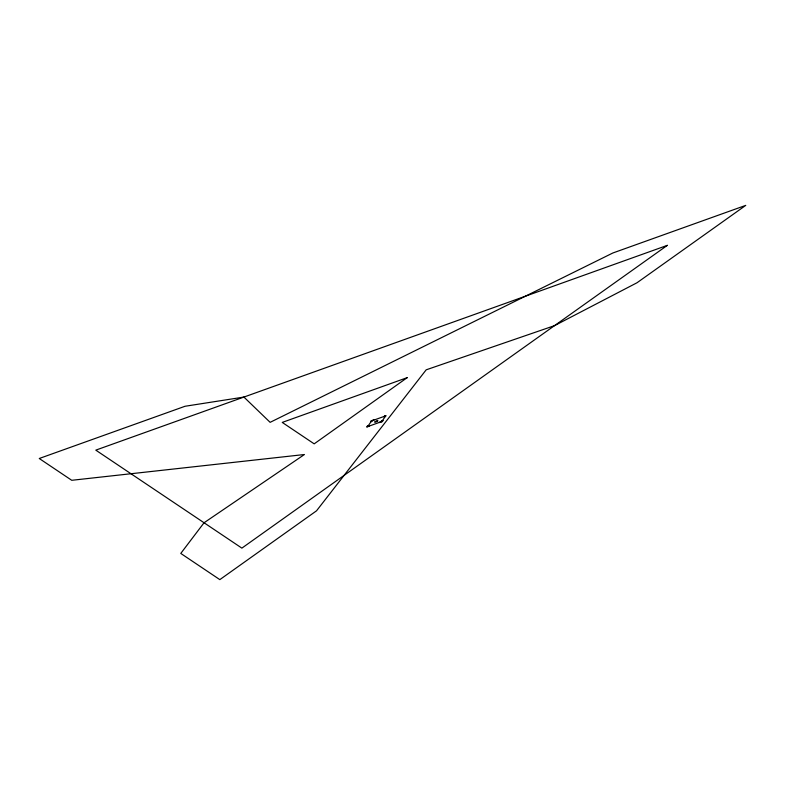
<?xml version="1.0" encoding="UTF-8"?>
<svg xmlns="http://www.w3.org/2000/svg" width="785" height="785" viewBox="0 0 785 785"><rect width="100%" height="100%" fill="white"/><g stroke="black" fill="none" stroke-linecap="round" stroke-linejoin="round"><path stroke-width="1.18" d="M374.847 422.016C379.322 422.065 378.547 418.474 374.847 422.016M384.964 416.246L384.719 416.815L385.955 415.736L383.679 416.698L384.964 416.246M371.256 420.809L370.687 421.888L373.994 419.808L371.256 420.809M381.755 420.907L379.41 422.556L382.275 421.673L383.129 420.436L381.755 420.907M367.498 425.872L366.673 427.06L369.372 426.127L367.498 425.872M371.609 420.917L367.625 426.628L381.745 421.574L385.729 415.854L371.609 420.917M204.051 522.761L180.776 553.425L219.829 579.624L316.522 510.819L426.176 369.833L554.544 325.638L637.008 282.757L745.75 205.376L612.859 252.986L270.128 422.34L243.919 397.063L185.044 406.267L39.25 458.499L71.749 480.302L304.423 454.525L204.051 522.761M407.238 377.634L314.186 443.849L282.237 422.418L407.238 377.634M667.348 245.352L241.878 548.126L95.79 450.139L667.348 245.352"/></g></svg>
